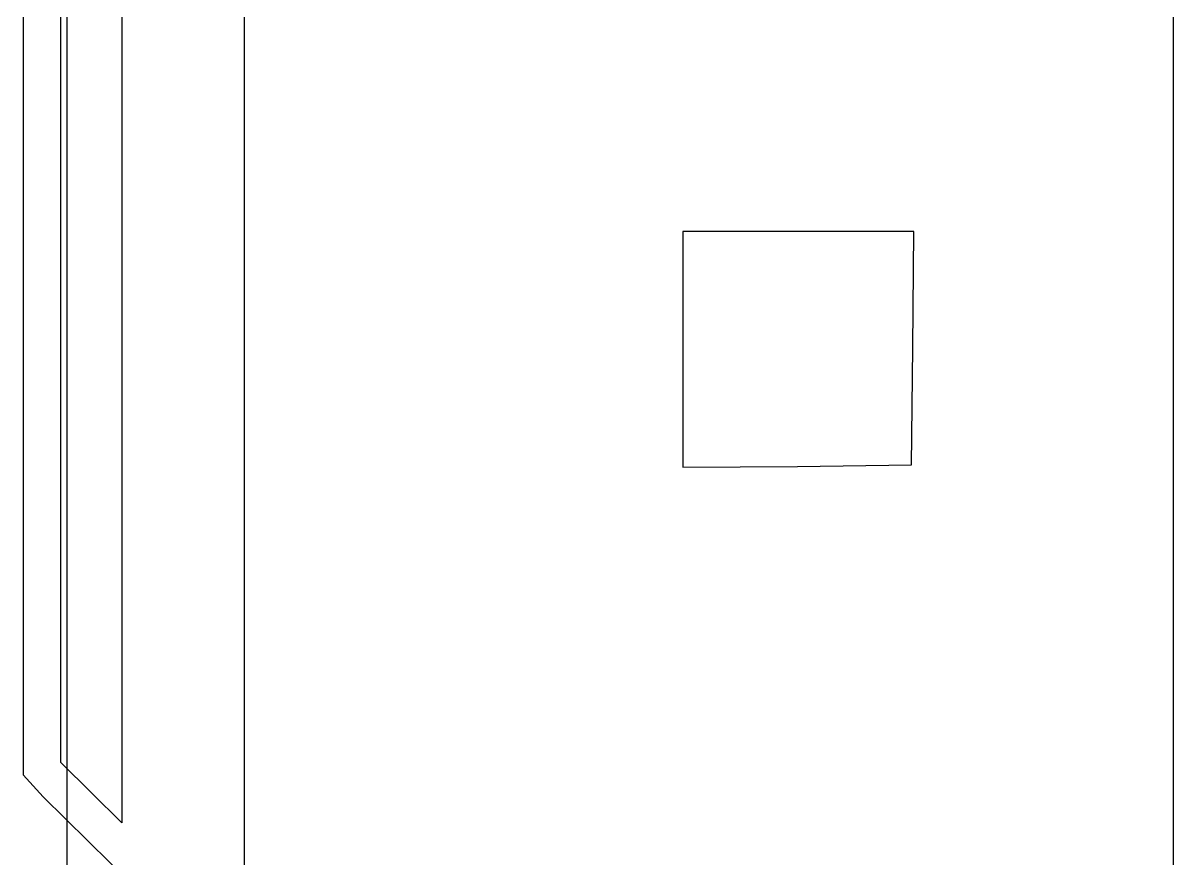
# Model space of a CAD drawing. Extents: x -39 to 318, y 1 to 395.
# Drawn here: x 40.9 to 137.8, y 185.5 to 255.8 of the extents above; entities that cross this region are included whole.
import ezdxf

# ---------------------------------------------------------------- set-up
doc = ezdxf.new("R2010")
doc.units = 0

msp = doc.modelspace()

# ---------------------------------------------------------------- linework, layer by layer
at = {"layer": 'Layer 1'}
for p, q in [((44.6336, 356.5), (44.6336, 39.4004)), ((44.11076, 254.438048), (44.269527, 315.285448)), ((49.27068, 292.065808), (49.27068, 240.268108)), ((59.5909, 229.988), (59.5909, 281.5475)), ((137.7835, 281.5475), (137.7835, 191.368)), ((40.935296, 258.129372), (40.935296, 192.558672)), ((44.11076, 193.590648), (44.11076, 254.438048)), ((49.27068, 240.268108), (49.27068, 188.510108)), ((106.228458, 238.280928), (96.503988, 238.280928)), ((96.503988, 238.280928), (96.503988, 228.358008)), ((115.952928, 238.280928), (106.228458, 238.280928)), ((115.873545, 228.477078), (115.952928, 238.280928)), ((59.5909, 178.4285), (59.5909, 229.988)), ((96.503988, 228.358008), (96.504, 228.358)), ((96.504, 228.358), (96.504, 218.43508)), ((115.75447, 218.633538), (115.873545, 228.477078)), ((96.504, 218.43508), (106.14908, 218.514463)), ((106.14908, 218.514463), (115.75447, 218.633538)), ((46.69072, 191.050378), (44.11076, 193.590648)), ((40.935296, 192.558672), (42.642036, 190.693162)), ((49.27068, 188.510108), (46.69072, 191.050378)), ((137.7835, 191.368), (137.7835, 101.1488)), ((137.7835, 191.368), (137.7835, 191.368)), ((42.642036, 190.693162), (51.056676, 182.437292))]:
    msp.add_line(p, q, dxfattribs=at)

doc.saveas('drawing.dxf')
